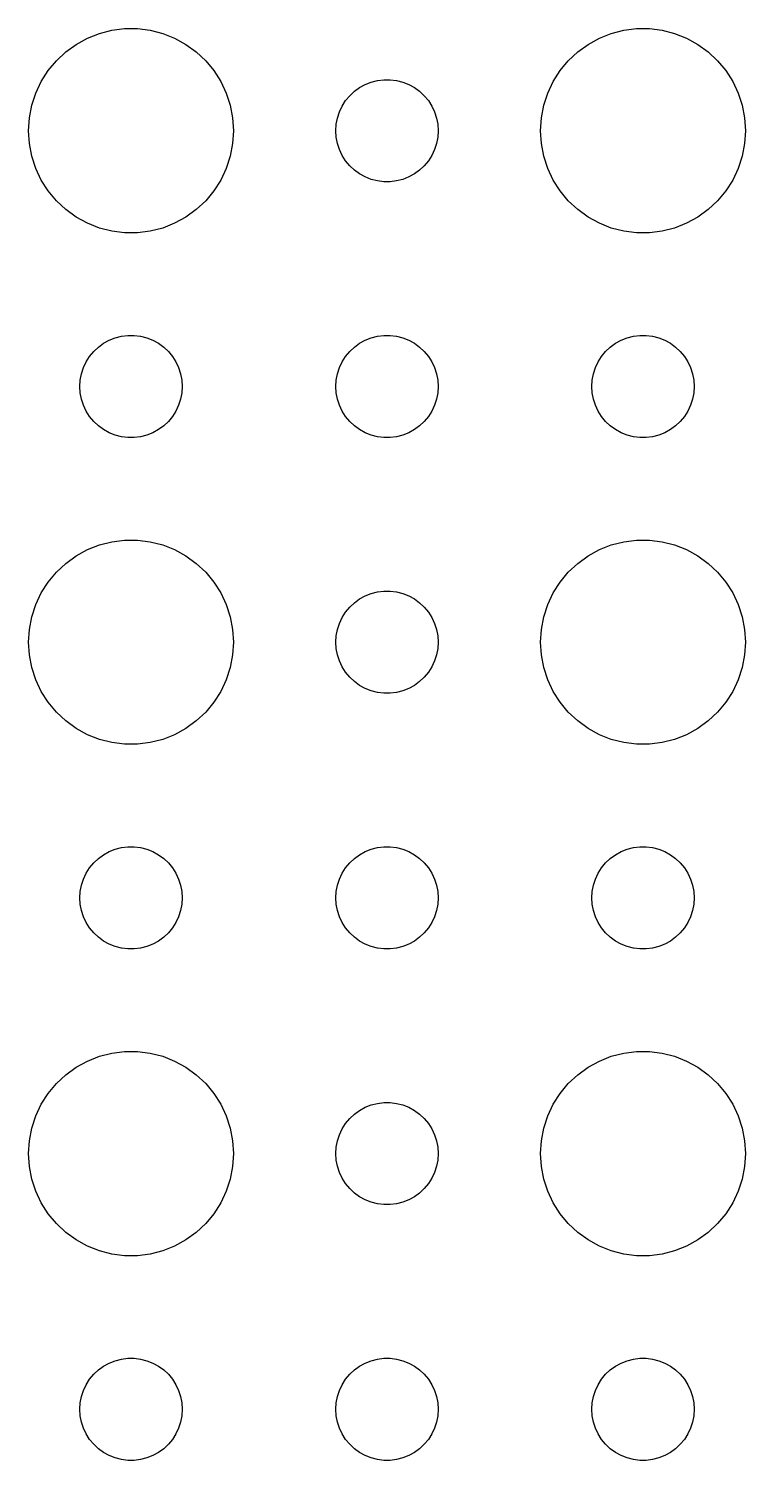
# Model space of a CAD drawing. Header units: metres. Extents: x -142 to 142, y -142 to 142.
# Drawn here: x 72 to 93, y 6 to 47.99 of the extents above; entities that cross this region are included whole.
import ezdxf

# ---------------------------------------------------------------- set-up
doc = ezdxf.new("R2010")
doc.units = ezdxf.units.M

msp = doc.modelspace()

# ---------------------------------------------------------------- linework, layer by layer
for p, q in [((74.073, 47.8532), (74.4379, 47.9469)), ((74.4379, 47.9469), (74.8116, 47.9941)), ((74.8116, 47.9941), (75.1884, 47.9941)), ((75.1884, 47.9941), (75.5621, 47.9469)), ((75.5621, 47.9469), (75.927, 47.8532)), ((89.073, 47.8532), (89.4379, 47.9469)), ((89.4379, 47.9469), (89.8116, 47.9941)), ((89.8116, 47.9941), (90.1884, 47.9941)), ((90.1884, 47.9941), (90.5621, 47.9469)), ((90.5621, 47.9469), (90.927, 47.8532)), ((73.0877, 47.3115), (73.3925, 47.533)), ((73.3925, 47.533), (73.7227, 47.7145)), ((73.7227, 47.7145), (74.073, 47.8532)), ((75.927, 47.8532), (76.2773, 47.7145)), ((76.2773, 47.7145), (76.6075, 47.533)), ((76.6075, 47.533), (76.9123, 47.3115)), ((88.0877, 47.3115), (88.3925, 47.533)), ((88.3925, 47.533), (88.7227, 47.7145)), ((88.7227, 47.7145), (89.073, 47.8532)), ((90.927, 47.8532), (91.2773, 47.7145)), ((91.2773, 47.7145), (91.6075, 47.533)), ((91.6075, 47.533), (91.9123, 47.3115)), ((72.573, 46.7634), (72.8131, 47.0536)), ((72.8131, 47.0536), (73.0877, 47.3115)), ((76.9123, 47.3115), (77.1869, 47.0536)), ((77.1869, 47.0536), (77.427, 46.7634)), ((87.573, 46.7634), (87.8131, 47.0536)), ((87.8131, 47.0536), (88.0877, 47.3115)), ((91.9123, 47.3115), (92.1869, 47.0536)), ((92.1869, 47.0536), (92.427, 46.7634)), ((72.3711, 46.4453), (72.573, 46.7634)), ((77.427, 46.7634), (77.6289, 46.4453)), ((87.3711, 46.4453), (87.573, 46.7634)), ((92.427, 46.7634), (92.6289, 46.4453)), ((72.2107, 46.1044), (72.3711, 46.4453)), ((77.6289, 46.4453), (77.7893, 46.1044)), ((81.5439, 46.1558), (81.6963, 46.2665)), ((81.6963, 46.2665), (81.8613, 46.3572)), ((81.8613, 46.3572), (82.0365, 46.4266)), ((82.0365, 46.4266), (82.2189, 46.4734)), ((82.2189, 46.4734), (82.4058, 46.497)), ((82.4058, 46.497), (82.5942, 46.497)), ((82.5942, 46.497), (82.7811, 46.4734)), ((82.7811, 46.4734), (82.9635, 46.4266)), ((82.9635, 46.4266), (83.1387, 46.3572)), ((83.1387, 46.3572), (83.3037, 46.2665)), ((83.3037, 46.2665), (83.4561, 46.1558)), ((87.2107, 46.1044), (87.3711, 46.4453)), ((92.6289, 46.4453), (92.7893, 46.1044)), ((72.0943, 45.7461), (72.2107, 46.1044)), ((77.7893, 46.1044), (77.9057, 45.7461)), ((81.1855, 45.7226), (81.2865, 45.8817)), ((81.2865, 45.8817), (81.4065, 46.0268)), ((81.4065, 46.0268), (81.5439, 46.1558)), ((83.4561, 46.1558), (83.5934, 46.0268)), ((83.5934, 46.0268), (83.7135, 45.8817)), ((83.7135, 45.8817), (83.8145, 45.7226)), ((87.0943, 45.7461), (87.2107, 46.1044)), ((92.7893, 46.1044), (92.9057, 45.7461)), ((72, 45), (72.0237, 45.376)), ((72.0237, 45.376), (72.0943, 45.7461)), ((77.9057, 45.7461), (77.9763, 45.376)), ((77.9763, 45.376), (78, 45)), ((81.0118, 45.188), (81.0471, 45.373)), ((81.0471, 45.373), (81.1053, 45.5522)), ((81.1053, 45.5522), (81.1855, 45.7226)), ((83.8145, 45.7226), (83.8947, 45.5522)), ((83.8947, 45.5522), (83.9529, 45.373)), ((83.9529, 45.373), (83.9882, 45.188)), ((87, 45), (87.0237, 45.376)), ((87.0237, 45.376), (87.0943, 45.7461)), ((92.9057, 45.7461), (92.9763, 45.376)), ((92.9763, 45.376), (93, 45)), ((72.0237, 44.624), (72, 45)), ((78, 45), (77.9763, 44.624)), ((81, 45), (81.0118, 45.188)), ((81.0118, 44.812), (81, 45)), ((83.9882, 45.188), (84, 45)), ((84, 45), (83.9882, 44.812)), ((87.0237, 44.624), (87, 45)), ((93, 45), (92.9763, 44.624)), ((72.0943, 44.2539), (72.0237, 44.624)), ((77.9763, 44.624), (77.9057, 44.2539)), ((81.0471, 44.627), (81.0118, 44.812)), ((81.1053, 44.4478), (81.0471, 44.627)), ((83.9529, 44.627), (83.8947, 44.4478)), ((83.9882, 44.812), (83.9529, 44.627)), ((87.0943, 44.2539), (87.0237, 44.624)), ((92.9763, 44.624), (92.9057, 44.2539)), ((72.2107, 43.8956), (72.0943, 44.2539)), ((77.9057, 44.2539), (77.7893, 43.8956)), ((81.1855, 44.2774), (81.1053, 44.4478)), ((81.2865, 44.1183), (81.1855, 44.2774)), ((81.4065, 43.9732), (81.2865, 44.1183)), ((83.7135, 44.1183), (83.5934, 43.9732)), ((83.8145, 44.2774), (83.7135, 44.1183)), ((83.8947, 44.4478), (83.8145, 44.2774)), ((87.2107, 43.8956), (87.0943, 44.2539)), ((92.9057, 44.2539), (92.7893, 43.8956)), ((72.3711, 43.5547), (72.2107, 43.8956)), ((77.7893, 43.8956), (77.6289, 43.5547)), ((81.5439, 43.8442), (81.4065, 43.9732)), ((81.6963, 43.7335), (81.5439, 43.8442)), ((81.8613, 43.6428), (81.6963, 43.7335)), ((83.3037, 43.7335), (83.1387, 43.6428)), ((83.4561, 43.8442), (83.3037, 43.7335)), ((83.5934, 43.9732), (83.4561, 43.8442)), ((87.3711, 43.5547), (87.2107, 43.8956)), ((92.7893, 43.8956), (92.6289, 43.5547)), ((72.573, 43.2366), (72.3711, 43.5547)), ((77.6289, 43.5547), (77.427, 43.2366)), ((82.0365, 43.5734), (81.8613, 43.6428)), ((82.2189, 43.5266), (82.0365, 43.5734)), ((82.4058, 43.503), (82.2189, 43.5266)), ((82.5942, 43.503), (82.4058, 43.503)), ((82.7811, 43.5266), (82.5942, 43.503)), ((82.9635, 43.5734), (82.7811, 43.5266)), ((83.1387, 43.6428), (82.9635, 43.5734)), ((87.573, 43.2366), (87.3711, 43.5547)), ((92.6289, 43.5547), (92.427, 43.2366)), ((72.8131, 42.9464), (72.573, 43.2366)), ((73.0877, 42.6885), (72.8131, 42.9464)), ((77.1869, 42.9464), (76.9123, 42.6885)), ((77.427, 43.2366), (77.1869, 42.9464)), ((87.8131, 42.9464), (87.573, 43.2366)), ((88.0877, 42.6885), (87.8131, 42.9464)), ((92.1869, 42.9464), (91.9123, 42.6885)), ((92.427, 43.2366), (92.1869, 42.9464)), ((73.3925, 42.467), (73.0877, 42.6885)), ((73.7227, 42.2855), (73.3925, 42.467)), ((76.6075, 42.467), (76.2773, 42.2855)), ((76.9123, 42.6885), (76.6075, 42.467)), ((88.3925, 42.467), (88.0877, 42.6885)), ((88.7227, 42.2855), (88.3925, 42.467)), ((91.6075, 42.467), (91.2773, 42.2855)), ((91.9123, 42.6885), (91.6075, 42.467)), ((74.073, 42.1468), (73.7227, 42.2855)), ((74.4379, 42.0531), (74.073, 42.1468)), ((74.8116, 42.0059), (74.4379, 42.0531)), ((75.1884, 42.0059), (74.8116, 42.0059)), ((75.5621, 42.0531), (75.1884, 42.0059)), ((75.927, 42.1468), (75.5621, 42.0531)), ((76.2773, 42.2855), (75.927, 42.1468)), ((89.073, 42.1468), (88.7227, 42.2855)), ((89.4379, 42.0531), (89.073, 42.1468)), ((89.8116, 42.0059), (89.4379, 42.0531)), ((90.1884, 42.0059), (89.8116, 42.0059)), ((90.5621, 42.0531), (90.1884, 42.0059)), ((90.927, 42.1468), (90.5621, 42.0531)), ((91.2773, 42.2855), (90.927, 42.1468)), ((73.9065, 38.5268), (74.0439, 38.6558)), ((74.0439, 38.6558), (74.1963, 38.7665)), ((74.1963, 38.7665), (74.3613, 38.8572)), ((74.3613, 38.8572), (74.5365, 38.9266)), ((74.5365, 38.9266), (74.7189, 38.9734)), ((74.7189, 38.9734), (74.9058, 38.997)), ((74.9058, 38.997), (75.0942, 38.997)), ((75.0942, 38.997), (75.2811, 38.9734)), ((75.2811, 38.9734), (75.4635, 38.9266)), ((75.4635, 38.9266), (75.6387, 38.8572)), ((75.6387, 38.8572), (75.8037, 38.7665)), ((75.8037, 38.7665), (75.9561, 38.6558)), ((75.9561, 38.6558), (76.0934, 38.5268)), ((81.4065, 38.5268), (81.5439, 38.6558)), ((81.5439, 38.6558), (81.6963, 38.7665)), ((81.6963, 38.7665), (81.8613, 38.8572)), ((81.8613, 38.8572), (82.0365, 38.9266)), ((82.0365, 38.9266), (82.2189, 38.9734)), ((82.2189, 38.9734), (82.4058, 38.997)), ((82.4058, 38.997), (82.5942, 38.997)), ((82.5942, 38.997), (82.7811, 38.9734)), ((82.7811, 38.9734), (82.9635, 38.9266)), ((82.9635, 38.9266), (83.1387, 38.8572)), ((83.1387, 38.8572), (83.3037, 38.7665)), ((83.3037, 38.7665), (83.4561, 38.6558)), ((83.4561, 38.6558), (83.5934, 38.5268)), ((88.9065, 38.5268), (89.0439, 38.6558)), ((89.0439, 38.6558), (89.1963, 38.7665)), ((89.1963, 38.7665), (89.3613, 38.8572)), ((89.3613, 38.8572), (89.5365, 38.9266)), ((89.5365, 38.9266), (89.7189, 38.9734)), ((89.7189, 38.9734), (89.9058, 38.997)), ((89.9058, 38.997), (90.0942, 38.997)), ((90.0942, 38.997), (90.2811, 38.9734)), ((90.2811, 38.9734), (90.4635, 38.9266)), ((90.4635, 38.9266), (90.6387, 38.8572)), ((90.6387, 38.8572), (90.8037, 38.7665)), ((90.8037, 38.7665), (90.9561, 38.6558)), ((90.9561, 38.6558), (91.0934, 38.5268)), ((73.6053, 38.0522), (73.6855, 38.2226)), ((73.6855, 38.2226), (73.7865, 38.3817)), ((73.7865, 38.3817), (73.9065, 38.5268)), ((76.0934, 38.5268), (76.2135, 38.3817)), ((76.2135, 38.3817), (76.3145, 38.2226)), ((76.3145, 38.2226), (76.3947, 38.0522)), ((81.1053, 38.0522), (81.1855, 38.2226)), ((81.1855, 38.2226), (81.2865, 38.3817)), ((81.2865, 38.3817), (81.4065, 38.5268)), ((83.5934, 38.5268), (83.7135, 38.3817)), ((83.7135, 38.3817), (83.8145, 38.2226)), ((83.8145, 38.2226), (83.8947, 38.0522)), ((88.6053, 38.0522), (88.6855, 38.2226)), ((88.6855, 38.2226), (88.7865, 38.3817)), ((88.7865, 38.3817), (88.9065, 38.5268)), ((91.0934, 38.5268), (91.2135, 38.3817)), ((91.2135, 38.3817), (91.3145, 38.2226)), ((91.3145, 38.2226), (91.3947, 38.0522)), ((73.5118, 37.688), (73.5471, 37.873)), ((73.5471, 37.873), (73.6053, 38.0522)), ((76.3947, 38.0522), (76.4529, 37.873)), ((76.4529, 37.873), (76.4882, 37.688)), ((81.0118, 37.688), (81.0471, 37.873)), ((81.0471, 37.873), (81.1053, 38.0522)), ((83.8947, 38.0522), (83.9529, 37.873)), ((83.9529, 37.873), (83.9882, 37.688)), ((88.5118, 37.688), (88.5471, 37.873)), ((88.5471, 37.873), (88.6053, 38.0522)), ((91.3947, 38.0522), (91.4529, 37.873)), ((91.4529, 37.873), (91.4882, 37.688)), ((73.5, 37.5), (73.5118, 37.688)), ((73.5118, 37.312), (73.5, 37.5)), ((76.4882, 37.688), (76.5, 37.5)), ((76.5, 37.5), (76.4882, 37.312)), ((81, 37.5), (81.0118, 37.688)), ((81.0118, 37.312), (81, 37.5)), ((83.9882, 37.688), (84, 37.5)), ((84, 37.5), (83.9882, 37.312)), ((88.5, 37.5), (88.5118, 37.688)), ((88.5118, 37.312), (88.5, 37.5)), ((91.4882, 37.688), (91.5, 37.5)), ((91.5, 37.5), (91.4882, 37.312)), ((73.5471, 37.127), (73.5118, 37.312)), ((73.6053, 36.9478), (73.5471, 37.127)), ((76.4529, 37.127), (76.3947, 36.9478)), ((76.4882, 37.312), (76.4529, 37.127)), ((81.0471, 37.127), (81.0118, 37.312)), ((81.1053, 36.9478), (81.0471, 37.127)), ((83.9529, 37.127), (83.8947, 36.9478)), ((83.9882, 37.312), (83.9529, 37.127)), ((88.5471, 37.127), (88.5118, 37.312)), ((88.6053, 36.9478), (88.5471, 37.127)), ((91.4529, 37.127), (91.3947, 36.9478)), ((91.4882, 37.312), (91.4529, 37.127)), ((73.6855, 36.7774), (73.6053, 36.9478)), ((73.7865, 36.6183), (73.6855, 36.7774)), ((73.9065, 36.4732), (73.7865, 36.6183)), ((76.2135, 36.6183), (76.0934, 36.4732)), ((76.3145, 36.7774), (76.2135, 36.6183)), ((76.3947, 36.9478), (76.3145, 36.7774)), ((81.1855, 36.7774), (81.1053, 36.9478)), ((81.2865, 36.6183), (81.1855, 36.7774)), ((81.4065, 36.4732), (81.2865, 36.6183)), ((83.7135, 36.6183), (83.5934, 36.4732)), ((83.8145, 36.7774), (83.7135, 36.6183)), ((83.8947, 36.9478), (83.8145, 36.7774)), ((88.6855, 36.7774), (88.6053, 36.9478)), ((88.7865, 36.6183), (88.6855, 36.7774)), ((88.9065, 36.4732), (88.7865, 36.6183)), ((91.2135, 36.6183), (91.0934, 36.4732)), ((91.3145, 36.7774), (91.2135, 36.6183)), ((91.3947, 36.9478), (91.3145, 36.7774)), ((74.0439, 36.3442), (73.9065, 36.4732)), ((74.1963, 36.2335), (74.0439, 36.3442)), ((74.3613, 36.1428), (74.1963, 36.2335)), ((74.5365, 36.0734), (74.3613, 36.1428)), ((75.6387, 36.1428), (75.4635, 36.0734)), ((75.8037, 36.2335), (75.6387, 36.1428)), ((75.9561, 36.3442), (75.8037, 36.2335)), ((76.0934, 36.4732), (75.9561, 36.3442)), ((81.5439, 36.3442), (81.4065, 36.4732)), ((81.6963, 36.2335), (81.5439, 36.3442)), ((81.8613, 36.1428), (81.6963, 36.2335)), ((82.0365, 36.0734), (81.8613, 36.1428)), ((83.1387, 36.1428), (82.9635, 36.0734)), ((83.3037, 36.2335), (83.1387, 36.1428)), ((83.4561, 36.3442), (83.3037, 36.2335)), ((83.5934, 36.4732), (83.4561, 36.3442)), ((89.0439, 36.3442), (88.9065, 36.4732)), ((89.1963, 36.2335), (89.0439, 36.3442)), ((89.3613, 36.1428), (89.1963, 36.2335)), ((89.5365, 36.0734), (89.3613, 36.1428)), ((90.6387, 36.1428), (90.4635, 36.0734)), ((90.8037, 36.2335), (90.6387, 36.1428)), ((90.9561, 36.3442), (90.8037, 36.2335)), ((91.0934, 36.4732), (90.9561, 36.3442)), ((74.7189, 36.0266), (74.5365, 36.0734)), ((74.9058, 36.003), (74.7189, 36.0266)), ((75.0942, 36.003), (74.9058, 36.003)), ((75.2811, 36.0266), (75.0942, 36.003)), ((75.4635, 36.0734), (75.2811, 36.0266)), ((82.2189, 36.0266), (82.0365, 36.0734)), ((82.4058, 36.003), (82.2189, 36.0266)), ((82.5942, 36.003), (82.4058, 36.003)), ((82.7811, 36.0266), (82.5942, 36.003)), ((82.9635, 36.0734), (82.7811, 36.0266)), ((89.7189, 36.0266), (89.5365, 36.0734)), ((89.9058, 36.003), (89.7189, 36.0266)), ((90.0942, 36.003), (89.9058, 36.003)), ((90.2811, 36.0266), (90.0942, 36.003)), ((90.4635, 36.0734), (90.2811, 36.0266)), ((73.7227, 32.7145), (74.073, 32.8532)), ((74.073, 32.8532), (74.4379, 32.9469)), ((74.4379, 32.9469), (74.8116, 32.9941)), ((74.8116, 32.9941), (75.1884, 32.9941)), ((75.1884, 32.9941), (75.5621, 32.9469)), ((75.5621, 32.9469), (75.927, 32.8532)), ((75.927, 32.8532), (76.2773, 32.7145)), ((88.7227, 32.7145), (89.073, 32.8532)), ((89.073, 32.8532), (89.4379, 32.9469)), ((89.4379, 32.9469), (89.8116, 32.9941)), ((89.8116, 32.9941), (90.1884, 32.9941)), ((90.1884, 32.9941), (90.5621, 32.9469)), ((90.5621, 32.9469), (90.927, 32.8532)), ((90.927, 32.8532), (91.2773, 32.7145)), ((73.0877, 32.3115), (73.3925, 32.533)), ((73.3925, 32.533), (73.7227, 32.7145)), ((76.2773, 32.7145), (76.6075, 32.533)), ((76.6075, 32.533), (76.9123, 32.3115)), ((88.0877, 32.3115), (88.3925, 32.533)), ((88.3925, 32.533), (88.7227, 32.7145)), ((91.2773, 32.7145), (91.6075, 32.533)), ((91.6075, 32.533), (91.9123, 32.3115)), ((72.573, 31.7634), (72.8131, 32.0536)), ((72.8131, 32.0536), (73.0877, 32.3115)), ((76.9123, 32.3115), (77.1869, 32.0536)), ((77.1869, 32.0536), (77.427, 31.7634)), ((87.573, 31.7634), (87.8131, 32.0536)), ((87.8131, 32.0536), (88.0877, 32.3115)), ((91.9123, 32.3115), (92.1869, 32.0536)), ((92.1869, 32.0536), (92.427, 31.7634)), ((72.3711, 31.4453), (72.573, 31.7634)), ((77.427, 31.7634), (77.6289, 31.4453)), ((82.2189, 31.4734), (82.4058, 31.497)), ((82.4058, 31.497), (82.5942, 31.497)), ((82.5942, 31.497), (82.7811, 31.4734)), ((87.3711, 31.4453), (87.573, 31.7634)), ((92.427, 31.7634), (92.6289, 31.4453)), ((72.0943, 30.7461), (72.2107, 31.1044)), ((72.2107, 31.1044), (72.3711, 31.4453)), ((77.6289, 31.4453), (77.7893, 31.1044)), ((77.7893, 31.1044), (77.9057, 30.7461)), ((81.4065, 31.0268), (81.5439, 31.1558)), ((81.5439, 31.1558), (81.6963, 31.2665)), ((81.6963, 31.2665), (81.8613, 31.3572)), ((81.8613, 31.3572), (82.0365, 31.4266)), ((82.0365, 31.4266), (82.2189, 31.4734)), ((82.7811, 31.4734), (82.9635, 31.4266)), ((82.9635, 31.4266), (83.1387, 31.3572)), ((83.1387, 31.3572), (83.3037, 31.2665)), ((83.3037, 31.2665), (83.4561, 31.1558)), ((83.4561, 31.1558), (83.5934, 31.0268)), ((87.0943, 30.7461), (87.2107, 31.1044)), ((87.2107, 31.1044), (87.3711, 31.4453)), ((92.6289, 31.4453), (92.7893, 31.1044)), ((92.7893, 31.1044), (92.9057, 30.7461)), ((72.0237, 30.376), (72.0943, 30.7461)), ((77.9057, 30.7461), (77.9763, 30.376)), ((81.1053, 30.5522), (81.1855, 30.7226)), ((81.1855, 30.7226), (81.2865, 30.8817)), ((81.2865, 30.8817), (81.4065, 31.0268)), ((83.5934, 31.0268), (83.7135, 30.8817)), ((83.7135, 30.8817), (83.8145, 30.7226)), ((83.8145, 30.7226), (83.8947, 30.5522)), ((87.0237, 30.376), (87.0943, 30.7461)), ((92.9057, 30.7461), (92.9763, 30.376)), ((72, 30), (72.0237, 30.376)), ((77.9763, 30.376), (78, 30)), ((81.0118, 30.188), (81.0471, 30.373)), ((81.0471, 30.373), (81.1053, 30.5522)), ((83.8947, 30.5522), (83.9529, 30.373)), ((83.9529, 30.373), (83.9882, 30.188)), ((87, 30), (87.0237, 30.376)), ((92.9763, 30.376), (93, 30)), ((72.0237, 29.624), (72, 30)), ((78, 30), (77.9763, 29.624)), ((81, 30), (81.0118, 30.188)), ((81.0118, 29.812), (81, 30)), ((83.9882, 30.188), (84, 30)), ((84, 30), (83.9882, 29.812)), ((87.0237, 29.624), (87, 30)), ((93, 30), (92.9763, 29.624)), ((72.0943, 29.2539), (72.0237, 29.624)), ((77.9763, 29.624), (77.9057, 29.2539)), ((81.0471, 29.627), (81.0118, 29.812)), ((81.1053, 29.4478), (81.0471, 29.627)), ((81.1855, 29.2774), (81.1053, 29.4478)), ((83.8947, 29.4478), (83.8145, 29.2774)), ((83.9529, 29.627), (83.8947, 29.4478)), ((83.9882, 29.812), (83.9529, 29.627)), ((87.0943, 29.2539), (87.0237, 29.624)), ((92.9763, 29.624), (92.9057, 29.2539)), ((72.2107, 28.8956), (72.0943, 29.2539)), ((77.9057, 29.2539), (77.7893, 28.8956)), ((81.2865, 29.1183), (81.1855, 29.2774)), ((81.4065, 28.9732), (81.2865, 29.1183)), ((83.7135, 29.1183), (83.5934, 28.9732)), ((83.8145, 29.2774), (83.7135, 29.1183)), ((87.2107, 28.8956), (87.0943, 29.2539)), ((92.9057, 29.2539), (92.7893, 28.8956)), ((72.3711, 28.5547), (72.2107, 28.8956)), ((72.573, 28.2366), (72.3711, 28.5547)), ((77.6289, 28.5547), (77.427, 28.2366)), ((77.7893, 28.8956), (77.6289, 28.5547)), ((81.5439, 28.8442), (81.4065, 28.9732)), ((81.6963, 28.7335), (81.5439, 28.8442)), ((81.8613, 28.6427), (81.6963, 28.7335)), ((82.0365, 28.5734), (81.8613, 28.6427)), ((82.2189, 28.5266), (82.0365, 28.5734)), ((82.9635, 28.5734), (82.7811, 28.5266)), ((83.1387, 28.6427), (82.9635, 28.5734)), ((83.3037, 28.7335), (83.1387, 28.6427)), ((83.4561, 28.8442), (83.3037, 28.7335)), ((83.5934, 28.9732), (83.4561, 28.8442)), ((87.3711, 28.5547), (87.2107, 28.8956)), ((87.573, 28.2366), (87.3711, 28.5547)), ((92.6289, 28.5547), (92.427, 28.2366)), ((92.7893, 28.8956), (92.6289, 28.5547)), ((72.8131, 27.9464), (72.573, 28.2366)), ((77.427, 28.2366), (77.1869, 27.9464)), ((82.4058, 28.503), (82.2189, 28.5266)), ((82.5942, 28.503), (82.4058, 28.503)), ((82.7811, 28.5266), (82.5942, 28.503)), ((87.8131, 27.9464), (87.573, 28.2366)), ((92.427, 28.2366), (92.1869, 27.9464)), ((73.0877, 27.6884), (72.8131, 27.9464)), ((77.1869, 27.9464), (76.9123, 27.6884)), ((88.0877, 27.6884), (87.8131, 27.9464)), ((92.1869, 27.9464), (91.9123, 27.6884)), ((73.3925, 27.467), (73.0877, 27.6884)), ((73.7227, 27.2855), (73.3925, 27.467)), ((76.6075, 27.467), (76.2773, 27.2855)), ((76.9123, 27.6884), (76.6075, 27.467)), ((88.3925, 27.467), (88.0877, 27.6884)), ((88.7227, 27.2855), (88.3925, 27.467)), ((91.6075, 27.467), (91.2773, 27.2855)), ((91.9123, 27.6884), (91.6075, 27.467)), ((74.073, 27.1468), (73.7227, 27.2855)), ((74.4379, 27.0531), (74.073, 27.1468)), ((74.8116, 27.0059), (74.4379, 27.0531)), ((75.1884, 27.0059), (74.8116, 27.0059)), ((75.5621, 27.0531), (75.1884, 27.0059)), ((75.927, 27.1468), (75.5621, 27.0531)), ((76.2773, 27.2855), (75.927, 27.1468)), ((89.073, 27.1468), (88.7227, 27.2855)), ((89.4379, 27.0531), (89.073, 27.1468)), ((89.8116, 27.0059), (89.4379, 27.0531)), ((90.1884, 27.0059), (89.8116, 27.0059)), ((90.5621, 27.0531), (90.1884, 27.0059)), ((90.927, 27.1468), (90.5621, 27.0531)), ((91.2773, 27.2855), (90.927, 27.1468)), ((74.5365, 23.9266), (74.7189, 23.9734)), ((74.7189, 23.9734), (74.9058, 23.997)), ((74.9058, 23.997), (75.0942, 23.997)), ((75.0942, 23.997), (75.2811, 23.9734)), ((75.2811, 23.9734), (75.4635, 23.9266)), ((82.0365, 23.9266), (82.2189, 23.9734)), ((82.2189, 23.9734), (82.4058, 23.997)), ((82.4058, 23.997), (82.5942, 23.997)), ((82.5942, 23.997), (82.7811, 23.9734)), ((82.7811, 23.9734), (82.9635, 23.9266)), ((89.5365, 23.9266), (89.7189, 23.9734)), ((89.7189, 23.9734), (89.9058, 23.997)), ((89.9058, 23.997), (90.0942, 23.997)), ((90.0942, 23.997), (90.2811, 23.9734)), ((90.2811, 23.9734), (90.4635, 23.9266)), ((73.7865, 23.3817), (73.9065, 23.5268)), ((73.9065, 23.5268), (74.0439, 23.6558)), ((74.0439, 23.6558), (74.1963, 23.7665)), ((74.1963, 23.7665), (74.3613, 23.8572)), ((74.3613, 23.8572), (74.5365, 23.9266)), ((75.4635, 23.9266), (75.6387, 23.8572)), ((75.6387, 23.8572), (75.8037, 23.7665)), ((75.8037, 23.7665), (75.9561, 23.6558)), ((75.9561, 23.6558), (76.0934, 23.5268)), ((76.0934, 23.5268), (76.2135, 23.3817)), ((81.2865, 23.3817), (81.4065, 23.5268)), ((81.4065, 23.5268), (81.5439, 23.6558)), ((81.5439, 23.6558), (81.6963, 23.7665)), ((81.6963, 23.7665), (81.8613, 23.8572)), ((81.8613, 23.8572), (82.0365, 23.9266)), ((82.9635, 23.9266), (83.1387, 23.8572)), ((83.1387, 23.8572), (83.3037, 23.7665)), ((83.3037, 23.7665), (83.4561, 23.6558)), ((83.4561, 23.6558), (83.5934, 23.5268)), ((83.5934, 23.5268), (83.7135, 23.3817)), ((88.7865, 23.3817), (88.9065, 23.5268)), ((88.9065, 23.5268), (89.0439, 23.6558)), ((89.0439, 23.6558), (89.1963, 23.7665)), ((89.1963, 23.7665), (89.3613, 23.8572)), ((89.3613, 23.8572), (89.5365, 23.9266)), ((90.4635, 23.9266), (90.6387, 23.8572)), ((90.6387, 23.8572), (90.8037, 23.7665)), ((90.8037, 23.7665), (90.9561, 23.6558)), ((90.9561, 23.6558), (91.0934, 23.5268)), ((91.0934, 23.5268), (91.2135, 23.3817)), ((73.6053, 23.0522), (73.6855, 23.2226)), ((73.6855, 23.2226), (73.7865, 23.3817)), ((76.2135, 23.3817), (76.3145, 23.2226)), ((76.3145, 23.2226), (76.3947, 23.0522)), ((81.1053, 23.0522), (81.1855, 23.2226)), ((81.1855, 23.2226), (81.2865, 23.3817)), ((83.7135, 23.3817), (83.8145, 23.2226)), ((83.8145, 23.2226), (83.8947, 23.0522)), ((88.6053, 23.0522), (88.6855, 23.2226)), ((88.6855, 23.2226), (88.7865, 23.3817)), ((91.2135, 23.3817), (91.3145, 23.2226)), ((91.3145, 23.2226), (91.3947, 23.0522)), ((73.5, 22.5), (73.5118, 22.688)), ((73.5118, 22.688), (73.5471, 22.873)), ((73.5471, 22.873), (73.6053, 23.0522)), ((76.3947, 23.0522), (76.4529, 22.873)), ((76.4529, 22.873), (76.4882, 22.688)), ((76.4882, 22.688), (76.5, 22.5)), ((81, 22.5), (81.0118, 22.688)), ((81.0118, 22.688), (81.0471, 22.873)), ((81.0471, 22.873), (81.1053, 23.0522)), ((83.8947, 23.0522), (83.9529, 22.873)), ((83.9529, 22.873), (83.9882, 22.688)), ((83.9882, 22.688), (84, 22.5)), ((88.5, 22.5), (88.5118, 22.688)), ((88.5118, 22.688), (88.5471, 22.873)), ((88.5471, 22.873), (88.6053, 23.0522)), ((91.3947, 23.0522), (91.4529, 22.873)), ((91.4529, 22.873), (91.4882, 22.688)), ((91.4882, 22.688), (91.5, 22.5)), ((73.5118, 22.312), (73.5, 22.5)), ((73.5471, 22.127), (73.5118, 22.312)), ((76.4882, 22.312), (76.4529, 22.127)), ((76.5, 22.5), (76.4882, 22.312)), ((81.0118, 22.312), (81, 22.5)), ((81.0471, 22.127), (81.0118, 22.312)), ((83.9882, 22.312), (83.9529, 22.127)), ((84, 22.5), (83.9882, 22.312)), ((88.5118, 22.312), (88.5, 22.5)), ((88.5471, 22.127), (88.5118, 22.312)), ((91.4882, 22.312), (91.4529, 22.127)), ((91.5, 22.5), (91.4882, 22.312)), ((73.6053, 21.9478), (73.5471, 22.127)), ((73.6855, 21.7774), (73.6053, 21.9478)), ((76.3947, 21.9478), (76.3145, 21.7774)), ((76.4529, 22.127), (76.3947, 21.9478)), ((81.1053, 21.9478), (81.0471, 22.127)), ((81.1855, 21.7774), (81.1053, 21.9478)), ((83.8947, 21.9478), (83.8145, 21.7774)), ((83.9529, 22.127), (83.8947, 21.9478)), ((88.6053, 21.9478), (88.5471, 22.127)), ((88.6855, 21.7774), (88.6053, 21.9478)), ((91.3947, 21.9478), (91.3145, 21.7774)), ((91.4529, 22.127), (91.3947, 21.9478)), ((73.7865, 21.6183), (73.6855, 21.7774)), ((73.9065, 21.4732), (73.7865, 21.6183)), ((74.0439, 21.3442), (73.9065, 21.4732)), ((76.0934, 21.4732), (75.9561, 21.3442)), ((76.2135, 21.6183), (76.0934, 21.4732)), ((76.3145, 21.7774), (76.2135, 21.6183)), ((81.2865, 21.6183), (81.1855, 21.7774)), ((81.4065, 21.4732), (81.2865, 21.6183)), ((81.5439, 21.3442), (81.4065, 21.4732)), ((83.5934, 21.4732), (83.4561, 21.3442)), ((83.7135, 21.6183), (83.5934, 21.4732)), ((83.8145, 21.7774), (83.7135, 21.6183)), ((88.7865, 21.6183), (88.6855, 21.7774)), ((88.9065, 21.4732), (88.7865, 21.6183)), ((89.0439, 21.3442), (88.9065, 21.4732)), ((91.0934, 21.4732), (90.9561, 21.3442)), ((91.2135, 21.6183), (91.0934, 21.4732)), ((91.3145, 21.7774), (91.2135, 21.6183)), ((74.1963, 21.2335), (74.0439, 21.3442)), ((74.3613, 21.1427), (74.1963, 21.2335)), ((74.5365, 21.0734), (74.3613, 21.1427)), ((74.7189, 21.0266), (74.5365, 21.0734)), ((74.9058, 21.003), (74.7189, 21.0266)), ((75.0942, 21.003), (74.9058, 21.003)), ((75.2811, 21.0266), (75.0942, 21.003)), ((75.4635, 21.0734), (75.2811, 21.0266)), ((75.6387, 21.1427), (75.4635, 21.0734)), ((75.8037, 21.2335), (75.6387, 21.1427)), ((75.9561, 21.3442), (75.8037, 21.2335)), ((81.6963, 21.2335), (81.5439, 21.3442)), ((81.8613, 21.1427), (81.6963, 21.2335)), ((82.0365, 21.0734), (81.8613, 21.1427)), ((82.2189, 21.0266), (82.0365, 21.0734)), ((82.4058, 21.003), (82.2189, 21.0266)), ((82.5942, 21.003), (82.4058, 21.003)), ((82.7811, 21.0266), (82.5942, 21.003)), ((82.9635, 21.0734), (82.7811, 21.0266)), ((83.1387, 21.1427), (82.9635, 21.0734)), ((83.3037, 21.2335), (83.1387, 21.1427)), ((83.4561, 21.3442), (83.3037, 21.2335)), ((89.1963, 21.2335), (89.0439, 21.3442)), ((89.3613, 21.1427), (89.1963, 21.2335)), ((89.5365, 21.0734), (89.3613, 21.1427)), ((89.7189, 21.0266), (89.5365, 21.0734)), ((89.9058, 21.003), (89.7189, 21.0266)), ((90.0942, 21.003), (89.9058, 21.003)), ((90.2811, 21.0266), (90.0942, 21.003)), ((90.4635, 21.0734), (90.2811, 21.0266)), ((90.6387, 21.1427), (90.4635, 21.0734)), ((90.8037, 21.2335), (90.6387, 21.1427)), ((90.9561, 21.3442), (90.8037, 21.2335)), ((73.3925, 17.533), (73.7227, 17.7145)), ((73.7227, 17.7145), (74.073, 17.8532)), ((74.073, 17.8532), (74.4379, 17.9469)), ((74.4379, 17.9469), (74.8116, 17.9941)), ((74.8116, 17.9941), (75.1884, 17.9941)), ((75.1884, 17.9941), (75.5621, 17.9469)), ((75.5621, 17.9469), (75.927, 17.8532)), ((75.927, 17.8532), (76.2773, 17.7145)), ((76.2773, 17.7145), (76.6075, 17.533)), ((88.3925, 17.533), (88.7227, 17.7145)), ((88.7227, 17.7145), (89.073, 17.8532)), ((89.073, 17.8532), (89.4379, 17.9469)), ((89.4379, 17.9469), (89.8116, 17.9941)), ((89.8116, 17.9941), (90.1884, 17.9941)), ((90.1884, 17.9941), (90.5621, 17.9469)), ((90.5621, 17.9469), (90.927, 17.8532)), ((90.927, 17.8532), (91.2773, 17.7145)), ((91.2773, 17.7145), (91.6075, 17.533)), ((72.8131, 17.0536), (73.0877, 17.3115)), ((73.0877, 17.3115), (73.3925, 17.533)), ((76.6075, 17.533), (76.9123, 17.3115)), ((76.9123, 17.3115), (77.1869, 17.0536)), ((87.8131, 17.0536), (88.0877, 17.3115)), ((88.0877, 17.3115), (88.3925, 17.533)), ((91.6075, 17.533), (91.9123, 17.3115)), ((91.9123, 17.3115), (92.1869, 17.0536)), ((72.573, 16.7634), (72.8131, 17.0536)), ((77.1869, 17.0536), (77.427, 16.7634)), ((87.573, 16.7634), (87.8131, 17.0536)), ((92.1869, 17.0536), (92.427, 16.7634)), ((72.2107, 16.1044), (72.3711, 16.4453)), ((72.3711, 16.4453), (72.573, 16.7634)), ((77.427, 16.7634), (77.6289, 16.4453)), ((77.6289, 16.4453), (77.7893, 16.1044)), ((81.8613, 16.3572), (82.0365, 16.4266)), ((82.0365, 16.4266), (82.2189, 16.4734)), ((82.2189, 16.4734), (82.4058, 16.497)), ((82.4058, 16.497), (82.5942, 16.497)), ((82.5942, 16.497), (82.7811, 16.4734)), ((82.7811, 16.4734), (82.9635, 16.4266)), ((82.9635, 16.4266), (83.1387, 16.3572)), ((87.2107, 16.1044), (87.3711, 16.4453)), ((87.3711, 16.4453), (87.573, 16.7634)), ((92.427, 16.7634), (92.6289, 16.4453)), ((92.6289, 16.4453), (92.7893, 16.1044)), ((72.0943, 15.7461), (72.2107, 16.1044)), ((77.7893, 16.1044), (77.9057, 15.7461)), ((81.2865, 15.8817), (81.4065, 16.0268)), ((81.4065, 16.0268), (81.5439, 16.1558)), ((81.5439, 16.1558), (81.6963, 16.2665)), ((81.6963, 16.2665), (81.8613, 16.3572)), ((83.1387, 16.3572), (83.3037, 16.2665)), ((83.3037, 16.2665), (83.4561, 16.1558)), ((83.4561, 16.1558), (83.5934, 16.0268)), ((83.5934, 16.0268), (83.7135, 15.8817)), ((87.0943, 15.7461), (87.2107, 16.1044)), ((92.7893, 16.1044), (92.9057, 15.7461)), ((72.0237, 15.376), (72.0943, 15.7461)), ((77.9057, 15.7461), (77.9763, 15.376)), ((81.0471, 15.373), (81.1053, 15.5522)), ((81.1053, 15.5522), (81.1855, 15.7226)), ((81.1855, 15.7226), (81.2865, 15.8817)), ((83.7135, 15.8817), (83.8145, 15.7226)), ((83.8145, 15.7226), (83.8947, 15.5522)), ((83.8947, 15.5522), (83.9529, 15.373)), ((87.0237, 15.376), (87.0943, 15.7461)), ((92.9057, 15.7461), (92.9763, 15.376)), ((72, 15), (72.0237, 15.376)), ((77.9763, 15.376), (78, 15)), ((81, 15), (81.0118, 15.188)), ((81.0118, 15.188), (81.0471, 15.373)), ((83.9529, 15.373), (83.9882, 15.188)), ((83.9882, 15.188), (84, 15)), ((87, 15), (87.0237, 15.376)), ((92.9763, 15.376), (93, 15)), ((72.0237, 14.624), (72, 15)), ((78, 15), (77.9763, 14.624)), ((81.0118, 14.812), (81, 15)), ((81.0471, 14.627), (81.0118, 14.812)), ((83.9882, 14.812), (83.9529, 14.627)), ((84, 15), (83.9882, 14.812)), ((87.0237, 14.624), (87, 15)), ((93, 15), (92.9763, 14.624)), ((72.0943, 14.2539), (72.0237, 14.624)), ((77.9763, 14.624), (77.9057, 14.2539)), ((81.1053, 14.4478), (81.0471, 14.627)), ((81.1855, 14.2774), (81.1053, 14.4478)), ((81.2865, 14.1183), (81.1855, 14.2774)), ((83.8145, 14.2774), (83.7135, 14.1183)), ((83.8947, 14.4478), (83.8145, 14.2774)), ((83.9529, 14.627), (83.8947, 14.4478)), ((87.0943, 14.2539), (87.0237, 14.624)), ((92.9763, 14.624), (92.9057, 14.2539)), ((72.2107, 13.8956), (72.0943, 14.2539)), ((72.3711, 13.5547), (72.2107, 13.8956)), ((77.7893, 13.8956), (77.6289, 13.5547)), ((77.9057, 14.2539), (77.7893, 13.8956)), ((81.4065, 13.9732), (81.2865, 14.1183)), ((81.5439, 13.8442), (81.4065, 13.9732)), ((83.5934, 13.9732), (83.4561, 13.8442)), ((83.7135, 14.1183), (83.5934, 13.9732)), ((87.2107, 13.8956), (87.0943, 14.2539)), ((87.3711, 13.5547), (87.2107, 13.8956)), ((92.7893, 13.8956), (92.6289, 13.5547)), ((92.9057, 14.2539), (92.7893, 13.8956)), ((72.573, 13.2366), (72.3711, 13.5547)), ((77.6289, 13.5547), (77.427, 13.2366)), ((81.6963, 13.7335), (81.5439, 13.8442)), ((81.8613, 13.6427), (81.6963, 13.7335)), ((82.0365, 13.5734), (81.8613, 13.6427)), ((82.2189, 13.5266), (82.0365, 13.5734)), ((82.4058, 13.5029), (82.2189, 13.5266)), ((82.5942, 13.5029), (82.4058, 13.5029)), ((82.7811, 13.5266), (82.5942, 13.5029)), ((82.9635, 13.5734), (82.7811, 13.5266)), ((83.1387, 13.6427), (82.9635, 13.5734)), ((83.3037, 13.7335), (83.1387, 13.6427)), ((83.4561, 13.8442), (83.3037, 13.7335)), ((87.573, 13.2366), (87.3711, 13.5547)), ((92.6289, 13.5547), (92.427, 13.2366)), ((72.8131, 12.9464), (72.573, 13.2366)), ((77.427, 13.2366), (77.1869, 12.9464)), ((87.8131, 12.9464), (87.573, 13.2366)), ((92.427, 13.2366), (92.1869, 12.9464)), ((73.0877, 12.6884), (72.8131, 12.9464)), ((73.3925, 12.467), (73.0877, 12.6884)), ((76.9123, 12.6884), (76.6075, 12.467)), ((77.1869, 12.9464), (76.9123, 12.6884)), ((88.0877, 12.6884), (87.8131, 12.9464)), ((88.3925, 12.467), (88.0877, 12.6884)), ((91.9123, 12.6884), (91.6075, 12.467)), ((92.1869, 12.9464), (91.9123, 12.6884)), ((73.7227, 12.2855), (73.3925, 12.467)), ((74.073, 12.1468), (73.7227, 12.2855)), ((76.2773, 12.2855), (75.927, 12.1468)), ((76.6075, 12.467), (76.2773, 12.2855)), ((88.7227, 12.2855), (88.3925, 12.467)), ((89.073, 12.1468), (88.7227, 12.2855)), ((91.2773, 12.2855), (90.927, 12.1468)), ((91.6075, 12.467), (91.2773, 12.2855)), ((74.4379, 12.0531), (74.073, 12.1468)), ((74.8116, 12.0059), (74.4379, 12.0531)), ((75.1884, 12.0059), (74.8116, 12.0059)), ((75.5621, 12.0531), (75.1884, 12.0059)), ((75.927, 12.1468), (75.5621, 12.0531)), ((89.4379, 12.0531), (89.073, 12.1468)), ((89.8116, 12.0059), (89.4379, 12.0531)), ((90.1884, 12.0059), (89.8116, 12.0059)), ((90.5621, 12.0531), (90.1884, 12.0059)), ((90.927, 12.1468), (90.5621, 12.0531)), ((74.1963, 8.76648), (74.3613, 8.85724)), ((74.3613, 8.85724), (74.5365, 8.92657)), ((74.5365, 8.92657), (74.7189, 8.97342)), ((74.7189, 8.97342), (74.9058, 8.99704)), ((74.9058, 8.99704), (75.0942, 8.99704)), ((75.0942, 8.99704), (75.2811, 8.97342)), ((75.2811, 8.97342), (75.4635, 8.92657)), ((75.4635, 8.92657), (75.6387, 8.85724)), ((75.6387, 8.85724), (75.8037, 8.76648)), ((81.6963, 8.76648), (81.8613, 8.85724)), ((81.8613, 8.85724), (82.0365, 8.92657)), ((82.0365, 8.92657), (82.2189, 8.97342)), ((82.2189, 8.97342), (82.4058, 8.99704)), ((82.4058, 8.99704), (82.5942, 8.99704)), ((82.5942, 8.99704), (82.7811, 8.97342)), ((82.7811, 8.97342), (82.9635, 8.92657)), ((82.9635, 8.92657), (83.1387, 8.85724)), ((83.1387, 8.85724), (83.3037, 8.76648)), ((89.1963, 8.76648), (89.3613, 8.85724)), ((89.3613, 8.85724), (89.5365, 8.92657)), ((89.5365, 8.92657), (89.7189, 8.97342)), ((89.7189, 8.97342), (89.9058, 8.99704)), ((89.9058, 8.99704), (90.0942, 8.99704)), ((90.0942, 8.99704), (90.2811, 8.97342)), ((90.2811, 8.97342), (90.4635, 8.92657)), ((90.4635, 8.92657), (90.6387, 8.85724)), ((90.6387, 8.85724), (90.8037, 8.76648)), ((73.7865, 8.38167), (73.9065, 8.52681)), ((73.9065, 8.52681), (74.0439, 8.65576)), ((74.0439, 8.65576), (74.1963, 8.76648)), ((75.8037, 8.76648), (75.9561, 8.65576)), ((75.9561, 8.65576), (76.0934, 8.52681)), ((76.0934, 8.52681), (76.2135, 8.38167)), ((81.2865, 8.38167), (81.4065, 8.52681)), ((81.4065, 8.52681), (81.5439, 8.65576)), ((81.5439, 8.65576), (81.6963, 8.76648)), ((83.3037, 8.76648), (83.4561, 8.65576)), ((83.4561, 8.65576), (83.5934, 8.52681)), ((83.5934, 8.52681), (83.7135, 8.38167)), ((88.7865, 8.38167), (88.9065, 8.52681)), ((88.9065, 8.52681), (89.0439, 8.65576)), ((89.0439, 8.65576), (89.1963, 8.76648)), ((90.8037, 8.76648), (90.9561, 8.65576)), ((90.9561, 8.65576), (91.0934, 8.52681)), ((91.0934, 8.52681), (91.2135, 8.38167)), ((73.5471, 7.87303), (73.6053, 8.05219)), ((73.6053, 8.05219), (73.6855, 8.22263)), ((73.6855, 8.22263), (73.7865, 8.38167)), ((76.2135, 8.38167), (76.3145, 8.22263)), ((76.3145, 8.22263), (76.3947, 8.05219)), ((76.3947, 8.05219), (76.4529, 7.87303)), ((81.0471, 7.87303), (81.1053, 8.05219)), ((81.1053, 8.05219), (81.1855, 8.22263)), ((81.1855, 8.22263), (81.2865, 8.38167)), ((83.7135, 8.38167), (83.8145, 8.22263)), ((83.8145, 8.22263), (83.8947, 8.05219)), ((83.8947, 8.05219), (83.9529, 7.87303)), ((88.5471, 7.87303), (88.6053, 8.05219)), ((88.6053, 8.05219), (88.6855, 8.22263)), ((88.6855, 8.22263), (88.7865, 8.38167)), ((91.2135, 8.38167), (91.3145, 8.22263)), ((91.3145, 8.22263), (91.3947, 8.05219)), ((91.3947, 8.05219), (91.4529, 7.87303)), ((73.5, 7.5), (73.5118, 7.68799)), ((73.5118, 7.68799), (73.5471, 7.87303)), ((76.4529, 7.87303), (76.4882, 7.68799)), ((76.4882, 7.68799), (76.5, 7.5)), ((81, 7.5), (81.0118, 7.68799)), ((81.0118, 7.68799), (81.0471, 7.87303)), ((83.9529, 7.87303), (83.9882, 7.68799)), ((83.9882, 7.68799), (84, 7.5)), ((88.5, 7.5), (88.5118, 7.68799)), ((88.5118, 7.68799), (88.5471, 7.87303)), ((91.4529, 7.87303), (91.4882, 7.68799)), ((91.4882, 7.68799), (91.5, 7.5)), ((73.5118, 7.312), (73.5, 7.5)), ((73.5471, 7.12695), (73.5118, 7.312)), ((76.4882, 7.312), (76.4529, 7.12695)), ((76.5, 7.5), (76.4882, 7.312)), ((81.0118, 7.312), (81, 7.5)), ((81.0471, 7.12695), (81.0118, 7.312)), ((83.9882, 7.312), (83.9529, 7.12695)), ((84, 7.5), (83.9882, 7.312)), ((88.5118, 7.312), (88.5, 7.5)), ((88.5471, 7.12695), (88.5118, 7.312)), ((91.4882, 7.312), (91.4529, 7.12695)), ((91.5, 7.5), (91.4882, 7.312)), ((73.6053, 6.9478), (73.5471, 7.12695)), ((73.6855, 6.77736), (73.6053, 6.9478)), ((73.7865, 6.61832), (73.6855, 6.77736)), ((76.3145, 6.77736), (76.2135, 6.61832)), ((76.3947, 6.9478), (76.3145, 6.77736)), ((76.4529, 7.12695), (76.3947, 6.9478)), ((81.1053, 6.9478), (81.0471, 7.12695)), ((81.1855, 6.77736), (81.1053, 6.9478)), ((81.2865, 6.61832), (81.1855, 6.77736)), ((83.8145, 6.77736), (83.7135, 6.61832)), ((83.8947, 6.9478), (83.8145, 6.77736)), ((83.9529, 7.12695), (83.8947, 6.9478)), ((88.6053, 6.9478), (88.5471, 7.12695)), ((88.6855, 6.77736), (88.6053, 6.9478)), ((88.7865, 6.61832), (88.6855, 6.77736)), ((91.3145, 6.77736), (91.2135, 6.61832)), ((91.3947, 6.9478), (91.3145, 6.77736)), ((91.4529, 7.12695), (91.3947, 6.9478)), ((73.9065, 6.47318), (73.7865, 6.61832)), ((74.0439, 6.34422), (73.9065, 6.47318)), ((74.1963, 6.23351), (74.0439, 6.34422)), ((75.9561, 6.34422), (75.8037, 6.23351)), ((76.0934, 6.47318), (75.9561, 6.34422)), ((76.2135, 6.61832), (76.0934, 6.47318)), ((81.4065, 6.47318), (81.2865, 6.61832)), ((81.5439, 6.34422), (81.4065, 6.47318)), ((81.6963, 6.23351), (81.5439, 6.34422)), ((83.4561, 6.34422), (83.3037, 6.23351)), ((83.5934, 6.47318), (83.4561, 6.34422)), ((83.7135, 6.61832), (83.5934, 6.47318)), ((88.9065, 6.47318), (88.7865, 6.61832)), ((89.0439, 6.34422), (88.9065, 6.47318)), ((89.1963, 6.23351), (89.0439, 6.34422)), ((90.9561, 6.34422), (90.8037, 6.23351)), ((91.0934, 6.47318), (90.9561, 6.34422)), ((91.2135, 6.61832), (91.0934, 6.47318)), ((74.3613, 6.14275), (74.1963, 6.23351)), ((74.5365, 6.07341), (74.3613, 6.14275)), ((74.7189, 6.02657), (74.5365, 6.07341)), ((74.9058, 6.00294), (74.7189, 6.02657)), ((75.0942, 6.00294), (74.9058, 6.00294)), ((75.2811, 6.02657), (75.0942, 6.00294)), ((75.4635, 6.07341), (75.2811, 6.02657)), ((75.6387, 6.14275), (75.4635, 6.07341)), ((75.8037, 6.23351), (75.6387, 6.14275)), ((81.8613, 6.14275), (81.6963, 6.23351)), ((82.0365, 6.07341), (81.8613, 6.14275)), ((82.2189, 6.02657), (82.0365, 6.07341)), ((82.4058, 6.00294), (82.2189, 6.02657)), ((82.5942, 6.00294), (82.4058, 6.00294)), ((82.7811, 6.02657), (82.5942, 6.00294)), ((82.9635, 6.07341), (82.7811, 6.02657)), ((83.1387, 6.14275), (82.9635, 6.07341)), ((83.3037, 6.23351), (83.1387, 6.14275)), ((89.3613, 6.14275), (89.1963, 6.23351)), ((89.5365, 6.07341), (89.3613, 6.14275)), ((89.7189, 6.02657), (89.5365, 6.07341)), ((89.9058, 6.00294), (89.7189, 6.02657)), ((90.0942, 6.00294), (89.9058, 6.00294)), ((90.2811, 6.02657), (90.0942, 6.00294)), ((90.4635, 6.07341), (90.2811, 6.02657)), ((90.6387, 6.14275), (90.4635, 6.07341)), ((90.8037, 6.23351), (90.6387, 6.14275))]:
    msp.add_line(p, q)

doc.saveas('drawing.dxf')
